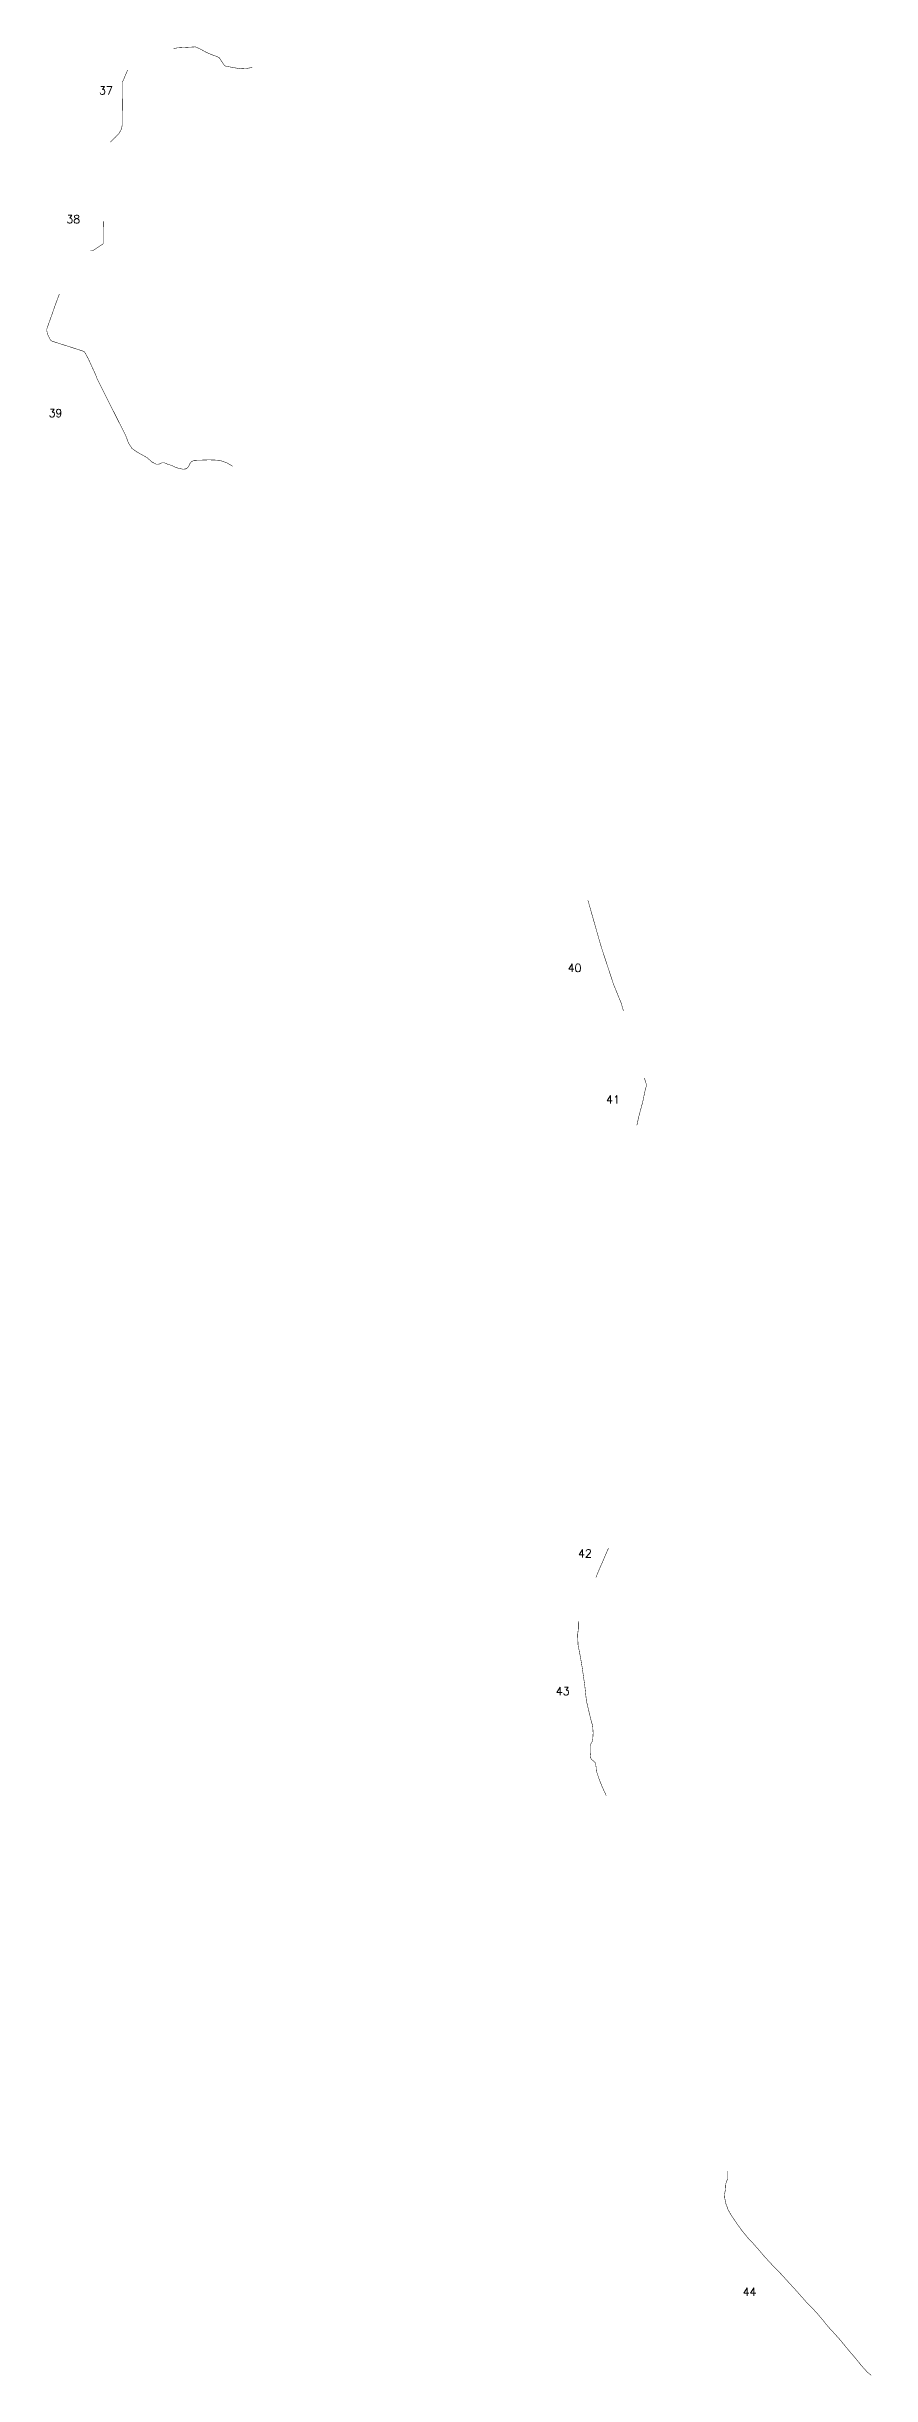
# Model space of a CAD drawing. Header units: metres. Extents: x 254129 to 299963, y 1973748 to 2228052.
# Drawn here: x 254129 to 259281, y 2181861 to 2196415 of the extents above; entities that cross this region are included whole.
import ezdxf

# ---------------------------------------------------------------- set-up
doc = ezdxf.new("R2010")
doc.units = ezdxf.units.M
doc.header["$MEASUREMENT"] = 0
doc.layers.add('ARTIFICIALLY PROTECTED', color=4, linetype='Continuous')
doc.styles.get("Standard").update_dxf_attribs({"font": 'simplex.shx'})

msp = doc.modelspace()

# ---------------------------------------------------------------- linework, layer by layer
at = {"layer": 'ARTIFICIALLY PROTECTED', "const_width": 3, "flags": 128}
for points in [[(255414, 2196284), (255376, 2196278), (255340, 2196276), (255310, 2196281), (255257, 2196291), (255244, 2196294), (255236, 2196302), (255226, 2196318), (255207, 2196345), (255197, 2196351), (255189, 2196354), (255167, 2196362), (255128, 2196378), (255094, 2196397), (255082, 2196403), (255058, 2196413), (255041, 2196412), (254948, 2196407), (254920, 2196402)], [(254635, 2196268), (254610, 2196208), (254603, 2196195), (254603, 2196109), (254602, 2196035), (254602, 2196035), (254601, 2195922), (254597, 2195899), (254582, 2195873), (254559, 2195848), (254540, 2195831), (254528, 2195817)], [(254484, 2195322), (254484, 2195321), (254482, 2195241), (254482, 2195182), (254418, 2195139), (254402, 2195138)], [(257510, 2191079), (257513, 2191071), (257590, 2190800), (257669, 2190558), (257717, 2190440), (257732, 2190390)], [(257863, 2189969), (257877, 2189925), (257868, 2189893), (257853, 2189821), (257828, 2189727), (257816, 2189673)], [(257639, 2187031), (257589, 2186916), (257560, 2186848)]]:
    msp.add_lwpolyline(points, dxfattribs=at)
at = {"layer": 'ARTIFICIALLY PROTECTED', "flags": 128}
for points in [[(254209, 2194869, 3, 3, 0), (254181, 2194793, 3, 3, 0), (254131, 2194651, 3, 3, 0), (254131, 2194636, 3, 3, 0), (254135, 2194617, 3, 3, 0), (254149, 2194589, 3, 3, 0), (254157, 2194577, 3, 3, 0), (254169, 2194572, 3, 3, 0), (254309, 2194527, 3, 3, 0), (254365, 2194509, 3, 3, 0), (254390, 2194463, 3, 3, 0), (254435, 2194365, 3, 3, 0), (254445, 2194338, 3, 3, 0), (254608, 2194014, 3, 3, 0), (254625, 2193980, 3, 3, 0), (254641, 2193936, 3, 3, 0), (254662, 2193904, 3, 3, 0), (254694, 2193881, 3, 3, 0), (254755, 2193847, 3, 3, 0), (254787, 2193819, 3, 3, 0), (254814, 2193805, 3, 3, 0), (254835, 2193806, 3, 3, 0), (254850, 2193814, 3, 3, 0), (254866, 2193813, 3, 3, 0), (254882, 2193806, 3, 3, 0), (254913, 2193796, 3, 3, 0), (254937, 2193784, 3, 3, 0), (254965, 2193777, 3, 3, 0), (254980, 2193774, 3, 3, 0), (254983, 2193774, 3, 3, 0), (254996, 2193775, 3, 3, 0), (255008, 2193781, 3, 3, 0), (255017, 2193791, 3, 3, 0), (255022, 2193806, 3, 3, 0), (255034, 2193820, 3, 3, 0), (255050, 2193829, 3, 3, 0), (255144, 2193832, 3, 3, 0), (255172, 2193831, 3, 3, 0), (255176, 2193831, 3, 3, 0), (255196, 2193830, 3, 3, 0), (255227, 2193824, 3, 3, 0), (255260, 2193811, 3, 3, 0), (255291, 2193792, 0, 0, 0)], [(257453, 2186572, 3, 3, 0), (257451, 2186566, 3, 3, 0), (257451, 2186530, 3, 3, 0), (257446, 2186489, 3, 3, 0), (257449, 2186425, 3, 3, 0), (257461, 2186364, 3, 3, 0), (257475, 2186283, 3, 3, 0), (257491, 2186170, 3, 3, 0), (257501, 2186077, 3, 3, 0), (257527, 2185966, 3, 3, 0), (257540, 2185920, 3, 3, 0), (257543, 2185877, 3, 3, 0), (257541, 2185839, 3, 3, 0), (257539, 2185825, 3, 3, 0), (257533, 2185815, 3, 3, 0), (257529, 2185808, 3, 3, 0), (257524, 2185793, 3, 3, 0), (257524, 2185758, 3, 3, 0), (257528, 2185719, 3, 3, 0), (257533, 2185711, 3, 3, 0), (257555, 2185692, 3, 3, 0), (257561, 2185668, 3, 3, 0), (257563, 2185639, 3, 3, 0), (257580, 2185588, 3, 3, 0), (257601, 2185536, 3, 3, 0), (257625, 2185484, 0, 0, 0)], [(258382, 2183139, 3, 3, 0), (258382, 2183088, 3, 3, 0), (258377, 2183074, 3, 3, 0), (258372, 2183060, 3, 3, 0), (258371, 2183046, 3, 3, 0), (258370, 2183024, 3, 3, 0), (258368, 2183015, 3, 3, 0), (258366, 2183005, 3, 3, 0), (258364, 2182994, 3, 3, 0), (258364, 2182994, 3, 3, 0), (258364, 2182987, 3, 3, 0), (258365, 2182970, 3, 3, 0), (258371, 2182938, 3, 3, 0), (258377, 2182921, 3, 3, 0), (258386, 2182896, 3, 3, 0), (258408, 2182858, 3, 3, 0), (258441, 2182810, 3, 3, 0), (258470, 2182769, 3, 3, 0), (258510, 2182720, 3, 3, 0), (258544, 2182684, 3, 3, 0), (258579, 2182644, 3, 3, 0), (258613, 2182604, 3, 3, 0), (258644, 2182570, 3, 3, 0), (258682, 2182530, 3, 3, 0), (258722, 2182489, 3, 3, 0), (258760, 2182447, 3, 3, 0), (258794, 2182410, 3, 3, 0), (258838, 2182361, 3, 3, 0), (258875, 2182319, 3, 3, 0), (258918, 2182276, 3, 3, 0), (258936, 2182255, 3, 3, 0), (258949, 2182241, 3, 3, 0), (258975, 2182210, 3, 3, 0), (259007, 2182170, 3, 3, 0), (259012, 2182164, 3, 3, 0), (259043, 2182131, 3, 3, 0), (259083, 2182086, 3, 3, 0), (259112, 2182051, 3, 3, 0), (259145, 2182011, 3, 3, 0), (259182, 2181968, 3, 3, 0), (259219, 2181922, 3, 3, 0), (259256, 2181881, 3, 3, 0), (259280, 2181862, 0, 0, 0)]]:
    msp.add_lwpolyline(points, format="xyseb", dxfattribs=at)

# ---------------------------------------------------------------- texts
at = {"char_height": 50, "attachment_point": 1}
for s, width, heights, insert in [('37', 84.37, [0], (254457, 2196166)), ('38', 84.37, [0], (254253, 2195361)), ('39', 84.37, [0], (254142, 2194149)), ('40', 136.31, [78.5], (257384, 2190682)), ('41', 84.37, [0], (257624, 2189859)), ('42', 84.37, [0], (257449, 2187023)), ('43', 84.37, [0], (257310, 2186162)), ('44', 84.37, [0], (258477, 2182409))]:
    msp.add_mtext_dynamic_manual_height_columns(s, width=width, gutter_width=1, heights=heights, dxfattribs=dict(at, insert=insert))

doc.saveas('drawing.dxf')
